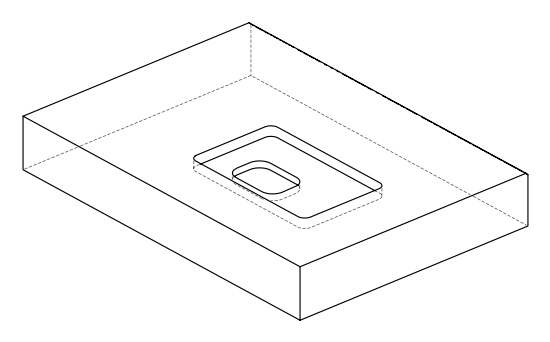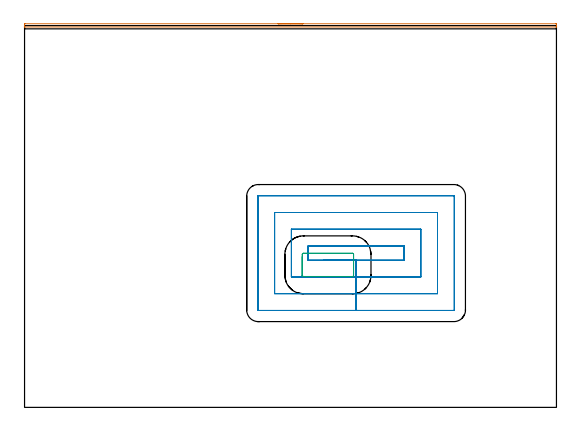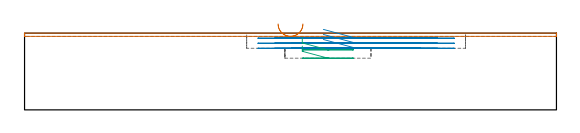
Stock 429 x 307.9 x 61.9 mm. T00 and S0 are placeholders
(PLAN: 3 operations, 2 tool changes, 13.1 min)
(1 AREA_MILL | FG_CHAMFER_SURFACE | UGT0205_001 | 3.59 min | 1450 mm3)
(2 MILL_RECTANGULAR_POCKET | POCKET_RECTANGULAR_STRAIGHT | UGT0201_100 | Follow Part, ap 4.5, ae 75% | 8.74 min | 236945 mm3)
(3 MILL_RECTANGULAR_POCKET_1 | POCKET_RECTANGULAR_STRAIGHT_1 | UGT0201_006 | Follow Part, ap 7, ae 75% | 0.79 min | 24409 mm3)
(TOOL UGT0205_001 | Chamfer Mill 20 x 3 x 45 deg. | D20 FL50 Z2)
(TOOL UGT0201_100 | End Mill 18 mm | D18 FL22 Z2)
(TOOL UGT0201_006 | End Mill 28 mm | D28 FL25 Z2)
(OP 1 AREA_MILL)
G17 G21 G94 G90
T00 M6
G54
G17 G0 G90 X204.5 Y309.4 S1061 M3
G43 Z71.9 H0
Z69.3
G94 G1 X204.538 Z68.428 F250.
X204.652 Z67.564
X204.841 Z66.712
X205.103 Z65.88
X205.437 Z65.074
X205.84 Z64.3
X206.309 Z63.564
X206.84 Z62.872
X207.429 Z62.229
X208.072 Z61.64
X208.764 Z61.109
X209.5 Z60.64
X210.274 Z60.237
X211.08 Z59.903
X211.912 Z59.641
X212.764 Z59.452
X213.628 Z59.338
X214.5 Z59.3
X428.386
X428.62 Y309.399 Z59.301
X428.997 Y309.391 Z59.305
X429. Y309.309 Z59.388
Y308.1 Z60.595
Y307.441 Z61.258
Y307.115 Z61.584
X428.99 Y306.806 Z61.893
X428.833 Y306.8 Z61.9
X0.167
X0.01 Y306.806 Z61.893
X0. Y307.115 Z61.584
Y307.441 Z61.258
Y308.1 Z60.595
Y309.309 Z59.388
X0.003 Y309.391 Z59.305
X0.381 Y309.4 Z59.3
X214.5
X215.372 Z59.338
X216.237 Z59.452
X217.088 Z59.641
X217.92 Z59.903
X218.726 Z60.237
X219.5 Z60.64
X220.236 Z61.109
X220.928 Z61.64
X221.571 Z62.229
X222.16 Z62.872
X222.692 Z63.564
X223.16 Z64.3
X223.563 Z65.074
X223.897 Z65.88
X224.159 Z66.712
X224.348 Z67.564
X224.462 Z68.428
X224.5 Z69.3
G0 Z71.9
M5
M2
(OP 2 MILL_RECTANGULAR_POCKET)
G17 G21 G94 G90
T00 M6
G54
G17 G0 G90 X241.027 Y118.7 S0 M3
G43 Z71.9 H0
Z64.9
G94 G1 X267.4 Z57.833 F250.
X306.1 F500.
Y130.2
X228.7
Y118.7
X267.4
Y105.2
X319.6
Y143.7
X215.2
Y105.2
X267.4
Y91.7
X333.1
Y157.2
X201.7
Y91.7
X267.4
Y78.2
X346.3
G3 X346.6 Y78.5 R0.3
G1 Y170.4
G3 X346.3 Y170.7 R0.3
G1 X188.5
G3 X188.2 Y170.4 R0.3
G1 Y78.5
G3 X188.5 Y78.2 R0.3
G1 X267.4
X268.4
G0 X241.027 Y118.7 Z60.833
G1 X267.4 Z53.767 F250.
X306.1 F500.
Y130.2
X228.7
Y118.7
X267.4
Y105.2
X319.6
Y143.7
X215.2
Y105.2
X267.4
Y91.7
X333.1
Y157.2
X201.7
Y91.7
X267.4
Y78.2
X346.3
G3 X346.6 Y78.5 R0.3
G1 Y170.4
G3 X346.3 Y170.7 R0.3
G1 X188.5
G3 X188.2 Y170.4 R0.3
G1 Y78.5
G3 X188.5 Y78.2 R0.3
G1 X267.4
X268.4
G0 X241.027 Y118.7 Z56.767
G1 X267.4 Z49.7 F250.
X306.1 F500.
Y130.2
X228.7
Y118.7
X267.4
Y105.2
X319.6
Y143.7
X215.2
Y105.2
X267.4
Y91.7
X333.1
Y157.2
X201.7
Y91.7
X267.4
Y78.2
X346.3
G3 X346.6 Y78.5 R0.3
G1 Y170.4
G3 X346.3 Y170.7 R0.3
G1 X188.5
G3 X188.2 Y170.4 R0.3
G1 Y78.5
G3 X188.5 Y78.2 R0.3
G1 X267.4
X268.4
G0 Z71.9
M5
M2
(OP 3 MILL_RECTANGULAR_POCKET_1)
G17 G21 G94 G90
T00 M6
G54
G17 G0 G90 X224. Y121.608 S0 M3
G43 Z71.9 H0
Z58.167
G94 G1 Y106.5 Z54.118 F250.
Y106.405 Z54.093
X224.059 Y106.167 Z54.027
X224.179 Y105.953 Z53.961
X224.353 Y105.779 Z53.896
X224.567 Y105.659 Z53.83
X224.805 Y105.6 Z53.764
X224.9 Z53.739
X244.7 Z48.433
X264.5 F500.
G3 X265.4 Y106.5 R0.9
G1 Y123.4
G3 X264.5 Y124.3 R0.9
G1 X224.9
G3 X224. Y123.4 R0.9
G1 Y106.5
G3 X224.9 Y105.6 R0.9
G1 X244.7
X245.7
G0 X224. Y121.608 Z51.433
G1 Y106.5 Z47.385 F250.
Y106.405 Z47.36
X224.059 Y106.167 Z47.294
X224.179 Y105.953 Z47.228
X224.353 Y105.779 Z47.162
X224.567 Y105.659 Z47.097
X224.805 Y105.6 Z47.031
X224.9 Z47.005
X244.7 Z41.7
X264.5 F500.
G3 X265.4 Y106.5 R0.9
G1 Y123.4
G3 X264.5 Y124.3 R0.9
G1 X224.9
G3 X224. Y123.4 R0.9
G1 Y106.5
G3 X224.9 Y105.6 R0.9
G1 X244.7
X245.7
G0 Z71.9
M5
M2
